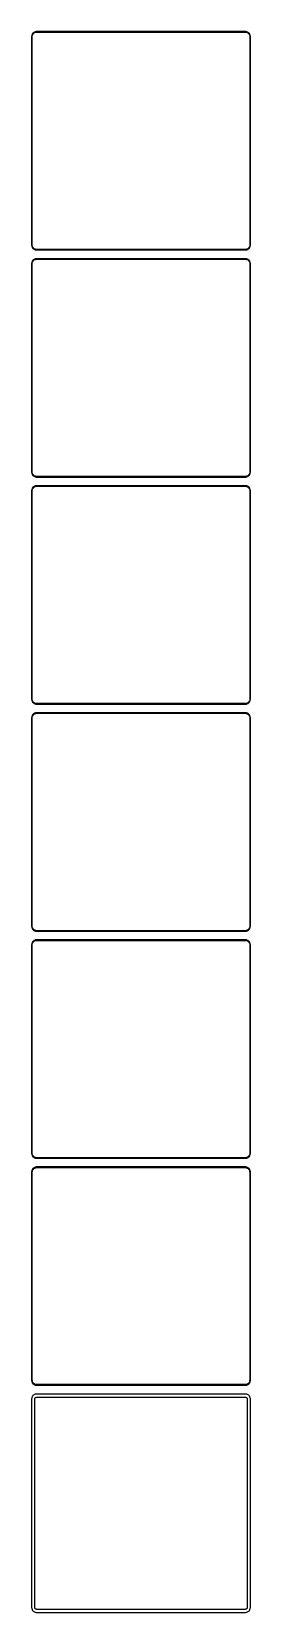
# Model space of a CAD drawing. Header units: metres. Extents: x -112 to 112, y 3398 to 6898.
# Drawn here: x -112 to 112, y 3398 to 5026 of the extents above; entities that cross this region are included whole.
import ezdxf

# ---------------------------------------------------------------- set-up
doc = ezdxf.new("R2010")
doc.units = ezdxf.units.M

msp = doc.modelspace()

# ---------------------------------------------------------------- linework, layer by layer
for p, q in [((-112.461, 5022.13), (-112.5, 5021.5)), ((-112.5, 5021.5), (-112.5, 4806.5)), ((-112.343, 5022.74), (-112.461, 5022.13)), ((-112.149, 5023.34), (-112.343, 5022.74)), ((-111.882, 5023.91), (-112.149, 5023.34)), ((-112, 5021.25), (-111.963, 5021.85)), ((-112, 4806.75), (-112, 5021.25)), ((-111.963, 5021.85), (-111.851, 5022.43)), ((-111.545, 5024.44), (-111.882, 5023.91)), ((-111.851, 5022.43), (-111.666, 5023)), ((-111.666, 5023), (-111.412, 5023.54)), ((-111.145, 5024.92), (-111.545, 5024.44)), ((-111.412, 5023.54), (-111.093, 5024.04)), ((-110.687, 5025.35), (-111.145, 5024.92)), ((-111.093, 5024.04), (-110.713, 5024.5)), ((-110.713, 5024.5), (-110.278, 5024.91)), ((-110.179, 5025.72), (-110.687, 5025.35)), ((-110.278, 5024.91), (-109.795, 5025.26)), ((-109.629, 5026.02), (-110.179, 5025.72)), ((-109.795, 5025.26), (-109.272, 5025.55)), ((-109.045, 5026.26), (-109.629, 5026.02)), ((-109.272, 5025.55), (-108.718, 5025.77)), ((-108.437, 5026.41), (-109.045, 5026.26)), ((-108.718, 5025.77), (-108.14, 5025.92)), ((-107.814, 5026.49), (-108.437, 5026.41)), ((-108.14, 5025.92), (-107.548, 5025.99)), ((107.814, 5026.49), (-107.814, 5026.49)), ((-107.548, 5025.99), (107.548, 5025.99)), ((107.548, 5025.99), (108.14, 5025.92)), ((108.437, 5026.41), (107.814, 5026.49)), ((108.14, 5025.92), (108.718, 5025.77)), ((109.045, 5026.26), (108.437, 5026.41)), ((108.718, 5025.77), (109.272, 5025.55)), ((109.629, 5026.02), (109.045, 5026.26)), ((109.272, 5025.55), (109.795, 5025.26)), ((110.179, 5025.72), (109.629, 5026.02)), ((109.795, 5025.26), (110.278, 5024.91)), ((110.687, 5025.35), (110.179, 5025.72)), ((110.278, 5024.91), (110.713, 5024.5)), ((111.145, 5024.92), (110.687, 5025.35)), ((110.713, 5024.5), (111.093, 5024.04)), ((111.093, 5024.04), (111.412, 5023.54)), ((111.545, 5024.44), (111.145, 5024.92)), ((111.412, 5023.54), (111.666, 5023)), ((111.882, 5023.91), (111.545, 5024.44)), ((111.666, 5023), (111.851, 5022.43)), ((111.851, 5022.43), (111.963, 5021.85)), ((112.149, 5023.34), (111.882, 5023.91)), ((111.963, 5021.85), (112, 5021.25)), ((112, 5021.25), (112, 4806.75)), ((112.343, 5022.74), (112.149, 5023.34)), ((112.461, 5022.13), (112.343, 5022.74)), ((112.5, 5021.5), (112.461, 5022.13)), ((112.5, 4806.5), (112.5, 5021.5)), ((-112.5, 4806.5), (-112.461, 4805.87)), ((-112.461, 4805.87), (-112.343, 4805.26)), ((-111.963, 4806.15), (-112, 4806.75)), ((-111.851, 4805.57), (-111.963, 4806.15)), ((-111.666, 4805), (-111.851, 4805.57)), ((111.851, 4805.57), (111.666, 4805)), ((111.963, 4806.15), (111.851, 4805.57)), ((112, 4806.75), (111.963, 4806.15)), ((112.343, 4805.26), (112.461, 4805.87)), ((112.461, 4805.87), (112.5, 4806.5)), ((-112.343, 4805.26), (-112.149, 4804.66)), ((-112.149, 4789.34), (-112.343, 4788.74)), ((-112.149, 4804.66), (-111.882, 4804.09)), ((-111.882, 4789.91), (-112.149, 4789.34)), ((-111.882, 4804.09), (-111.545, 4803.56)), ((-111.545, 4790.44), (-111.882, 4789.91)), ((-111.412, 4804.46), (-111.666, 4805)), ((-111.666, 4789), (-111.412, 4789.54)), ((-111.545, 4803.56), (-111.145, 4803.08)), ((-111.145, 4790.92), (-111.545, 4790.44)), ((-111.093, 4803.96), (-111.412, 4804.46)), ((-111.412, 4789.54), (-111.093, 4790.04)), ((-111.145, 4803.08), (-110.687, 4802.65)), ((-110.687, 4791.35), (-111.145, 4790.92)), ((-110.713, 4803.5), (-111.093, 4803.96)), ((-111.093, 4790.04), (-110.713, 4790.5)), ((-110.278, 4803.09), (-110.713, 4803.5)), ((-110.713, 4790.5), (-110.278, 4790.91)), ((-110.687, 4802.65), (-110.179, 4802.28)), ((-110.179, 4791.72), (-110.687, 4791.35)), ((-109.795, 4802.74), (-110.278, 4803.09)), ((-110.278, 4790.91), (-109.795, 4791.26)), ((-110.179, 4802.28), (-109.629, 4801.98)), ((-109.629, 4792.02), (-110.179, 4791.72)), ((-109.272, 4802.45), (-109.795, 4802.74)), ((-109.795, 4791.26), (-109.272, 4791.55)), ((-109.629, 4801.98), (-109.045, 4801.74)), ((-109.045, 4792.26), (-109.629, 4792.02)), ((-108.718, 4802.23), (-109.272, 4802.45)), ((-109.272, 4791.55), (-108.718, 4791.77)), ((-109.045, 4801.74), (-108.437, 4801.59)), ((-108.437, 4792.41), (-109.045, 4792.26)), ((-108.14, 4802.08), (-108.718, 4802.23)), ((-108.718, 4791.77), (-108.14, 4791.92)), ((-108.437, 4801.59), (-107.814, 4801.51)), ((-107.814, 4792.49), (-108.437, 4792.41)), ((-107.548, 4802.01), (-108.14, 4802.08)), ((-108.14, 4791.92), (-107.548, 4791.99)), ((-107.814, 4801.51), (107.814, 4801.51)), ((107.814, 4792.49), (-107.814, 4792.49)), ((107.548, 4802.01), (-107.548, 4802.01)), ((-107.548, 4791.99), (107.548, 4791.99)), ((108.14, 4802.08), (107.548, 4802.01)), ((107.548, 4791.99), (108.14, 4791.92)), ((107.814, 4801.51), (108.437, 4801.59)), ((108.437, 4792.41), (107.814, 4792.49)), ((108.718, 4802.23), (108.14, 4802.08)), ((108.14, 4791.92), (108.718, 4791.77)), ((108.437, 4801.59), (109.045, 4801.74)), ((109.045, 4792.26), (108.437, 4792.41)), ((109.272, 4802.45), (108.718, 4802.23)), ((108.718, 4791.77), (109.272, 4791.55)), ((109.045, 4801.74), (109.629, 4801.98)), ((109.629, 4792.02), (109.045, 4792.26)), ((109.795, 4802.74), (109.272, 4802.45)), ((109.272, 4791.55), (109.795, 4791.26)), ((109.629, 4801.98), (110.179, 4802.28)), ((110.179, 4791.72), (109.629, 4792.02)), ((110.278, 4803.09), (109.795, 4802.74)), ((109.795, 4791.26), (110.278, 4790.91)), ((110.179, 4802.28), (110.687, 4802.65)), ((110.687, 4791.35), (110.179, 4791.72)), ((110.713, 4803.5), (110.278, 4803.09)), ((110.278, 4790.91), (110.713, 4790.5)), ((110.687, 4802.65), (111.145, 4803.08)), ((111.145, 4790.92), (110.687, 4791.35)), ((111.093, 4803.96), (110.713, 4803.5)), ((110.713, 4790.5), (111.093, 4790.04)), ((111.412, 4804.46), (111.093, 4803.96)), ((111.093, 4790.04), (111.412, 4789.54)), ((111.145, 4803.08), (111.545, 4803.56)), ((111.545, 4790.44), (111.145, 4790.92)), ((111.666, 4805), (111.412, 4804.46)), ((111.412, 4789.54), (111.666, 4789)), ((111.545, 4803.56), (111.882, 4804.09)), ((111.882, 4789.91), (111.545, 4790.44)), ((111.882, 4804.09), (112.149, 4804.66)), ((112.149, 4789.34), (111.882, 4789.91)), ((112.149, 4804.66), (112.343, 4805.26)), ((112.343, 4788.74), (112.149, 4789.34)), ((-112.461, 4788.13), (-112.5, 4787.5)), ((-112.5, 4787.5), (-112.5, 4572.5)), ((-112.343, 4788.74), (-112.461, 4788.13)), ((-112, 4787.25), (-111.963, 4787.85)), ((-112, 4572.75), (-112, 4787.25)), ((-111.963, 4787.85), (-111.851, 4788.43)), ((-111.851, 4788.43), (-111.666, 4789)), ((111.666, 4789), (111.851, 4788.43)), ((111.851, 4788.43), (111.963, 4787.85)), ((111.963, 4787.85), (112, 4787.25)), ((112, 4787.25), (112, 4572.75)), ((112.461, 4788.13), (112.343, 4788.74)), ((112.5, 4787.5), (112.461, 4788.13)), ((112.5, 4572.5), (112.5, 4787.5)), ((-112.5, 4572.5), (-112.461, 4571.87)), ((-112.461, 4571.87), (-112.343, 4571.26)), ((-112.343, 4571.26), (-112.149, 4570.66)), ((-112.149, 4570.66), (-111.882, 4570.09)), ((-111.963, 4572.15), (-112, 4572.75)), ((-111.851, 4571.57), (-111.963, 4572.15)), ((-111.882, 4570.09), (-111.545, 4569.56)), ((-111.666, 4571), (-111.851, 4571.57)), ((-111.412, 4570.46), (-111.666, 4571)), ((-111.545, 4569.56), (-111.145, 4569.08)), ((-111.093, 4569.96), (-111.412, 4570.46)), ((-111.145, 4569.08), (-110.687, 4568.65)), ((-110.713, 4569.5), (-111.093, 4569.96)), ((-110.278, 4569.09), (-110.713, 4569.5)), ((-110.687, 4568.65), (-110.179, 4568.28)), ((-109.795, 4568.74), (-110.278, 4569.09)), ((-110.179, 4568.28), (-109.629, 4567.98)), ((-109.272, 4568.45), (-109.795, 4568.74)), ((-109.629, 4567.98), (-109.045, 4567.74)), ((-108.718, 4568.23), (-109.272, 4568.45)), ((-109.045, 4567.74), (-108.437, 4567.59)), ((-108.14, 4568.08), (-108.718, 4568.23)), ((-108.437, 4567.59), (-107.814, 4567.51)), ((-107.548, 4568.01), (-108.14, 4568.08)), ((-107.814, 4567.51), (107.814, 4567.51)), ((107.548, 4568.01), (-107.548, 4568.01)), ((108.14, 4568.08), (107.548, 4568.01)), ((107.814, 4567.51), (108.437, 4567.59)), ((108.718, 4568.23), (108.14, 4568.08)), ((108.437, 4567.59), (109.045, 4567.74)), ((109.272, 4568.45), (108.718, 4568.23)), ((109.045, 4567.74), (109.629, 4567.98)), ((109.795, 4568.74), (109.272, 4568.45)), ((109.629, 4567.98), (110.179, 4568.28)), ((110.278, 4569.09), (109.795, 4568.74)), ((110.179, 4568.28), (110.687, 4568.65)), ((110.713, 4569.5), (110.278, 4569.09)), ((110.687, 4568.65), (111.145, 4569.08)), ((111.093, 4569.96), (110.713, 4569.5)), ((111.412, 4570.46), (111.093, 4569.96)), ((111.145, 4569.08), (111.545, 4569.56)), ((111.666, 4571), (111.412, 4570.46)), ((111.545, 4569.56), (111.882, 4570.09)), ((111.851, 4571.57), (111.666, 4571)), ((111.963, 4572.15), (111.851, 4571.57)), ((111.882, 4570.09), (112.149, 4570.66)), ((112, 4572.75), (111.963, 4572.15)), ((112.149, 4570.66), (112.343, 4571.26)), ((112.343, 4571.26), (112.461, 4571.87)), ((112.461, 4571.87), (112.5, 4572.5)), ((-112.461, 4554.13), (-112.5, 4553.5)), ((-112.5, 4553.5), (-112.5, 4338.5)), ((-112.343, 4554.74), (-112.461, 4554.13)), ((-112.149, 4555.34), (-112.343, 4554.74)), ((-111.882, 4555.91), (-112.149, 4555.34)), ((-112, 4553.25), (-111.963, 4553.85)), ((-112, 4338.75), (-112, 4553.25)), ((-111.963, 4553.85), (-111.851, 4554.43)), ((-111.545, 4556.44), (-111.882, 4555.91)), ((-111.851, 4554.43), (-111.666, 4555)), ((-111.666, 4555), (-111.412, 4555.54)), ((-111.145, 4556.92), (-111.545, 4556.44)), ((-111.412, 4555.54), (-111.093, 4556.04)), ((-110.687, 4557.35), (-111.145, 4556.92)), ((-111.093, 4556.04), (-110.713, 4556.5)), ((-110.713, 4556.5), (-110.278, 4556.91)), ((-110.179, 4557.72), (-110.687, 4557.35)), ((-110.278, 4556.91), (-109.795, 4557.26)), ((-109.629, 4558.02), (-110.179, 4557.72)), ((-109.795, 4557.26), (-109.272, 4557.55)), ((-109.045, 4558.26), (-109.629, 4558.02)), ((-109.272, 4557.55), (-108.718, 4557.77)), ((-108.437, 4558.41), (-109.045, 4558.26)), ((-108.718, 4557.77), (-108.14, 4557.92)), ((-107.814, 4558.49), (-108.437, 4558.41)), ((-108.14, 4557.92), (-107.548, 4557.99)), ((107.814, 4558.49), (-107.814, 4558.49)), ((-107.548, 4557.99), (107.548, 4557.99)), ((107.548, 4557.99), (108.14, 4557.92)), ((108.437, 4558.41), (107.814, 4558.49)), ((108.14, 4557.92), (108.718, 4557.77)), ((109.045, 4558.26), (108.437, 4558.41)), ((108.718, 4557.77), (109.272, 4557.55)), ((109.629, 4558.02), (109.045, 4558.26)), ((109.272, 4557.55), (109.795, 4557.26)), ((110.179, 4557.72), (109.629, 4558.02)), ((109.795, 4557.26), (110.278, 4556.91)), ((110.687, 4557.35), (110.179, 4557.72)), ((110.278, 4556.91), (110.713, 4556.5)), ((111.145, 4556.92), (110.687, 4557.35)), ((110.713, 4556.5), (111.093, 4556.04)), ((111.093, 4556.04), (111.412, 4555.54)), ((111.545, 4556.44), (111.145, 4556.92)), ((111.412, 4555.54), (111.666, 4555)), ((111.882, 4555.91), (111.545, 4556.44)), ((111.666, 4555), (111.851, 4554.43)), ((111.851, 4554.43), (111.963, 4553.85)), ((112.149, 4555.34), (111.882, 4555.91)), ((111.963, 4553.85), (112, 4553.25)), ((112, 4553.25), (112, 4338.75)), ((112.343, 4554.74), (112.149, 4555.34)), ((112.461, 4554.13), (112.343, 4554.74)), ((112.5, 4553.5), (112.461, 4554.13)), ((112.5, 4338.5), (112.5, 4553.5)), ((-112.5, 4338.5), (-112.461, 4337.87)), ((-112.461, 4337.87), (-112.343, 4337.26)), ((-112.343, 4337.26), (-112.149, 4336.66)), ((-112.149, 4336.66), (-111.882, 4336.09)), ((-111.963, 4338.15), (-112, 4338.75)), ((-111.851, 4337.57), (-111.963, 4338.15)), ((-111.882, 4336.09), (-111.545, 4335.56)), ((-111.666, 4337), (-111.851, 4337.57)), ((-111.412, 4336.46), (-111.666, 4337)), ((-111.545, 4335.56), (-111.145, 4335.08)), ((-111.093, 4335.96), (-111.412, 4336.46)), ((-111.145, 4335.08), (-110.687, 4334.65)), ((-110.713, 4335.5), (-111.093, 4335.96)), ((-110.278, 4335.09), (-110.713, 4335.5)), ((-110.687, 4334.65), (-110.179, 4334.28)), ((-109.795, 4334.74), (-110.278, 4335.09)), ((-110.179, 4334.28), (-109.629, 4333.98)), ((-109.272, 4334.45), (-109.795, 4334.74)), ((-109.629, 4333.98), (-109.045, 4333.74)), ((-108.718, 4334.23), (-109.272, 4334.45)), ((-109.045, 4333.74), (-108.437, 4333.59)), ((-108.14, 4334.08), (-108.718, 4334.23)), ((-108.437, 4333.59), (-107.814, 4333.51)), ((-107.548, 4334.01), (-108.14, 4334.08)), ((-107.814, 4333.51), (107.814, 4333.51)), ((107.548, 4334.01), (-107.548, 4334.01)), ((108.14, 4334.08), (107.548, 4334.01)), ((107.814, 4333.51), (108.437, 4333.59)), ((108.718, 4334.23), (108.14, 4334.08)), ((108.437, 4333.59), (109.045, 4333.74)), ((109.272, 4334.45), (108.718, 4334.23)), ((109.045, 4333.74), (109.629, 4333.98)), ((109.795, 4334.74), (109.272, 4334.45)), ((109.629, 4333.98), (110.179, 4334.28)), ((110.278, 4335.09), (109.795, 4334.74)), ((110.179, 4334.28), (110.687, 4334.65)), ((110.713, 4335.5), (110.278, 4335.09)), ((110.687, 4334.65), (111.145, 4335.08)), ((111.093, 4335.96), (110.713, 4335.5)), ((111.412, 4336.46), (111.093, 4335.96)), ((111.145, 4335.08), (111.545, 4335.56)), ((111.666, 4337), (111.412, 4336.46)), ((111.545, 4335.56), (111.882, 4336.09)), ((111.851, 4337.57), (111.666, 4337)), ((111.963, 4338.15), (111.851, 4337.57)), ((111.882, 4336.09), (112.149, 4336.66)), ((112, 4338.75), (111.963, 4338.15)), ((112.149, 4336.66), (112.343, 4337.26)), ((112.343, 4337.26), (112.461, 4337.87)), ((112.461, 4337.87), (112.5, 4338.5)), ((-112.461, 4320.13), (-112.5, 4319.5)), ((-112.5, 4319.5), (-112.5, 4104.5)), ((-112.343, 4320.74), (-112.461, 4320.13)), ((-112.149, 4321.34), (-112.343, 4320.74)), ((-111.882, 4321.91), (-112.149, 4321.34)), ((-112, 4319.25), (-111.963, 4319.85)), ((-112, 4104.75), (-112, 4319.25)), ((-111.963, 4319.85), (-111.851, 4320.43)), ((-111.545, 4322.44), (-111.882, 4321.91)), ((-111.851, 4320.43), (-111.666, 4321)), ((-111.666, 4321), (-111.412, 4321.54)), ((-111.145, 4322.92), (-111.545, 4322.44)), ((-111.412, 4321.54), (-111.093, 4322.04)), ((-110.687, 4323.35), (-111.145, 4322.92)), ((-111.093, 4322.04), (-110.713, 4322.5)), ((-110.713, 4322.5), (-110.278, 4322.91)), ((-110.179, 4323.72), (-110.687, 4323.35)), ((-110.278, 4322.91), (-109.795, 4323.26)), ((-109.629, 4324.02), (-110.179, 4323.72)), ((-109.795, 4323.26), (-109.272, 4323.55)), ((-109.045, 4324.26), (-109.629, 4324.02)), ((-109.272, 4323.55), (-108.718, 4323.77)), ((-108.437, 4324.41), (-109.045, 4324.26)), ((-108.718, 4323.77), (-108.14, 4323.92)), ((-107.814, 4324.49), (-108.437, 4324.41)), ((-108.14, 4323.92), (-107.548, 4323.99)), ((107.814, 4324.49), (-107.814, 4324.49)), ((-107.548, 4323.99), (107.548, 4323.99)), ((107.548, 4323.99), (108.14, 4323.92)), ((108.437, 4324.41), (107.814, 4324.49)), ((108.14, 4323.92), (108.718, 4323.77)), ((109.045, 4324.26), (108.437, 4324.41)), ((108.718, 4323.77), (109.272, 4323.55)), ((109.629, 4324.02), (109.045, 4324.26)), ((109.272, 4323.55), (109.795, 4323.26)), ((110.179, 4323.72), (109.629, 4324.02)), ((109.795, 4323.26), (110.278, 4322.91)), ((110.687, 4323.35), (110.179, 4323.72)), ((110.278, 4322.91), (110.713, 4322.5)), ((111.145, 4322.92), (110.687, 4323.35)), ((110.713, 4322.5), (111.093, 4322.04)), ((111.093, 4322.04), (111.412, 4321.54)), ((111.545, 4322.44), (111.145, 4322.92)), ((111.412, 4321.54), (111.666, 4321)), ((111.882, 4321.91), (111.545, 4322.44)), ((111.666, 4321), (111.851, 4320.43)), ((111.851, 4320.43), (111.963, 4319.85)), ((112.149, 4321.34), (111.882, 4321.91)), ((111.963, 4319.85), (112, 4319.25)), ((112, 4319.25), (112, 4104.75)), ((112.343, 4320.74), (112.149, 4321.34)), ((112.461, 4320.13), (112.343, 4320.74)), ((112.5, 4319.5), (112.461, 4320.13)), ((112.5, 4104.5), (112.5, 4319.5)), ((-112.5, 4104.5), (-112.461, 4103.87)), ((-112.461, 4103.87), (-112.343, 4103.26)), ((-112.343, 4103.26), (-112.149, 4102.66)), ((-112.149, 4102.66), (-111.882, 4102.09)), ((-111.963, 4104.15), (-112, 4104.75)), ((-111.851, 4103.57), (-111.963, 4104.15)), ((-111.882, 4102.09), (-111.545, 4101.56)), ((-111.666, 4103), (-111.851, 4103.57)), ((-111.412, 4102.46), (-111.666, 4103)), ((-111.545, 4101.56), (-111.145, 4101.08)), ((-111.145, 4088.92), (-111.545, 4088.44)), ((-111.093, 4101.96), (-111.412, 4102.46)), ((-111.145, 4101.08), (-110.687, 4100.65)), ((-110.687, 4089.35), (-111.145, 4088.92)), ((-110.713, 4101.5), (-111.093, 4101.96)), ((-110.278, 4101.09), (-110.713, 4101.5)), ((-110.713, 4088.5), (-110.278, 4088.91)), ((-110.687, 4100.65), (-110.179, 4100.28)), ((-110.179, 4089.72), (-110.687, 4089.35)), ((-109.795, 4100.74), (-110.278, 4101.09)), ((-110.278, 4088.91), (-109.795, 4089.26)), ((-110.179, 4100.28), (-109.629, 4099.98)), ((-109.629, 4090.02), (-110.179, 4089.72)), ((-109.272, 4100.45), (-109.795, 4100.74)), ((-109.795, 4089.26), (-109.272, 4089.55)), ((-109.629, 4099.98), (-109.045, 4099.74)), ((-109.045, 4090.26), (-109.629, 4090.02)), ((-108.718, 4100.23), (-109.272, 4100.45)), ((-109.272, 4089.55), (-108.718, 4089.77)), ((-109.045, 4099.74), (-108.437, 4099.59)), ((-108.437, 4090.41), (-109.045, 4090.26)), ((-108.14, 4100.08), (-108.718, 4100.23)), ((-108.718, 4089.77), (-108.14, 4089.92)), ((-108.437, 4099.59), (-107.814, 4099.51)), ((-107.814, 4090.49), (-108.437, 4090.41)), ((-107.548, 4100.01), (-108.14, 4100.08)), ((-108.14, 4089.92), (-107.548, 4089.99)), ((-107.814, 4099.51), (107.814, 4099.51)), ((107.814, 4090.49), (-107.814, 4090.49)), ((107.548, 4100.01), (-107.548, 4100.01)), ((-107.548, 4089.99), (107.548, 4089.99)), ((108.14, 4100.08), (107.548, 4100.01)), ((107.548, 4089.99), (108.14, 4089.92)), ((107.814, 4099.51), (108.437, 4099.59)), ((108.437, 4090.41), (107.814, 4090.49)), ((108.718, 4100.23), (108.14, 4100.08)), ((108.14, 4089.92), (108.718, 4089.77)), ((108.437, 4099.59), (109.045, 4099.74)), ((109.045, 4090.26), (108.437, 4090.41)), ((109.272, 4100.45), (108.718, 4100.23)), ((108.718, 4089.77), (109.272, 4089.55)), ((109.045, 4099.74), (109.629, 4099.98)), ((109.629, 4090.02), (109.045, 4090.26)), ((109.795, 4100.74), (109.272, 4100.45)), ((109.272, 4089.55), (109.795, 4089.26)), ((109.629, 4099.98), (110.179, 4100.28)), ((110.179, 4089.72), (109.629, 4090.02)), ((110.278, 4101.09), (109.795, 4100.74)), ((109.795, 4089.26), (110.278, 4088.91)), ((110.179, 4100.28), (110.687, 4100.65)), ((110.687, 4089.35), (110.179, 4089.72)), ((110.713, 4101.5), (110.278, 4101.09)), ((110.278, 4088.91), (110.713, 4088.5)), ((110.687, 4100.65), (111.145, 4101.08)), ((111.145, 4088.92), (110.687, 4089.35)), ((111.093, 4101.96), (110.713, 4101.5)), ((111.412, 4102.46), (111.093, 4101.96)), ((111.145, 4101.08), (111.545, 4101.56)), ((111.545, 4088.44), (111.145, 4088.92)), ((111.666, 4103), (111.412, 4102.46)), ((111.545, 4101.56), (111.882, 4102.09)), ((111.851, 4103.57), (111.666, 4103)), ((111.963, 4104.15), (111.851, 4103.57)), ((111.882, 4102.09), (112.149, 4102.66)), ((112, 4104.75), (111.963, 4104.15)), ((112.149, 4102.66), (112.343, 4103.26)), ((112.343, 4103.26), (112.461, 4103.87)), ((112.461, 4103.87), (112.5, 4104.5)), ((-112.461, 4086.13), (-112.5, 4085.5)), ((-112.5, 4085.5), (-112.5, 3870.5)), ((-112.343, 4086.74), (-112.461, 4086.13)), ((-112.149, 4087.34), (-112.343, 4086.74)), ((-111.882, 4087.91), (-112.149, 4087.34)), ((-112, 4085.25), (-111.963, 4085.85)), ((-112, 3870.75), (-112, 4085.25)), ((-111.963, 4085.85), (-111.851, 4086.43)), ((-111.545, 4088.44), (-111.882, 4087.91)), ((-111.851, 4086.43), (-111.666, 4087)), ((-111.666, 4087), (-111.412, 4087.54)), ((-111.412, 4087.54), (-111.093, 4088.04)), ((-111.093, 4088.04), (-110.713, 4088.5)), ((110.713, 4088.5), (111.093, 4088.04)), ((111.093, 4088.04), (111.412, 4087.54)), ((111.412, 4087.54), (111.666, 4087)), ((111.882, 4087.91), (111.545, 4088.44)), ((111.666, 4087), (111.851, 4086.43)), ((111.851, 4086.43), (111.963, 4085.85)), ((112.149, 4087.34), (111.882, 4087.91)), ((111.963, 4085.85), (112, 4085.25)), ((112, 4085.25), (112, 3870.75)), ((112.343, 4086.74), (112.149, 4087.34)), ((112.461, 4086.13), (112.343, 4086.74)), ((112.5, 4085.5), (112.461, 4086.13)), ((112.5, 3870.5), (112.5, 4085.5)), ((-112.5, 3870.5), (-112.461, 3869.87)), ((-112.461, 3869.87), (-112.343, 3869.26)), ((-112.343, 3869.26), (-112.149, 3868.66)), ((-112.149, 3868.66), (-111.882, 3868.09)), ((-111.963, 3870.15), (-112, 3870.75)), ((-111.851, 3869.57), (-111.963, 3870.15)), ((-111.882, 3868.09), (-111.545, 3867.56)), ((-111.666, 3869), (-111.851, 3869.57)), ((-111.412, 3868.46), (-111.666, 3869)), ((-111.545, 3867.56), (-111.145, 3867.08)), ((-111.093, 3867.96), (-111.412, 3868.46)), ((-111.145, 3867.08), (-110.687, 3866.65)), ((-110.713, 3867.5), (-111.093, 3867.96)), ((-110.278, 3867.09), (-110.713, 3867.5)), ((-110.687, 3866.65), (-110.179, 3866.28)), ((-109.795, 3866.74), (-110.278, 3867.09)), ((-110.179, 3866.28), (-109.629, 3865.98)), ((-109.272, 3866.45), (-109.795, 3866.74)), ((-109.629, 3865.98), (-109.045, 3865.74)), ((-108.718, 3866.23), (-109.272, 3866.45)), ((-109.045, 3865.74), (-108.437, 3865.59)), ((-108.14, 3866.08), (-108.718, 3866.23)), ((-108.437, 3865.59), (-107.814, 3865.51)), ((-107.548, 3866.01), (-108.14, 3866.08)), ((-107.814, 3865.51), (107.814, 3865.51)), ((107.548, 3866.01), (-107.548, 3866.01)), ((108.14, 3866.08), (107.548, 3866.01)), ((107.814, 3865.51), (108.437, 3865.59)), ((108.718, 3866.23), (108.14, 3866.08)), ((108.437, 3865.59), (109.045, 3865.74)), ((109.272, 3866.45), (108.718, 3866.23)), ((109.045, 3865.74), (109.629, 3865.98)), ((109.795, 3866.74), (109.272, 3866.45)), ((109.629, 3865.98), (110.179, 3866.28)), ((110.278, 3867.09), (109.795, 3866.74)), ((110.179, 3866.28), (110.687, 3866.65)), ((110.713, 3867.5), (110.278, 3867.09)), ((110.687, 3866.65), (111.145, 3867.08)), ((111.093, 3867.96), (110.713, 3867.5)), ((111.412, 3868.46), (111.093, 3867.96)), ((111.145, 3867.08), (111.545, 3867.56)), ((111.666, 3869), (111.412, 3868.46)), ((111.545, 3867.56), (111.882, 3868.09)), ((111.851, 3869.57), (111.666, 3869)), ((111.963, 3870.15), (111.851, 3869.57)), ((111.882, 3868.09), (112.149, 3868.66)), ((112, 3870.75), (111.963, 3870.15)), ((112.149, 3868.66), (112.343, 3869.26)), ((112.343, 3869.26), (112.461, 3869.87)), ((112.461, 3869.87), (112.5, 3870.5)), ((-112.461, 3852.13), (-112.5, 3851.5)), ((-112.5, 3851.5), (-112.5, 3636.5)), ((-112.343, 3852.74), (-112.461, 3852.13)), ((-112.149, 3853.34), (-112.343, 3852.74)), ((-111.882, 3853.91), (-112.149, 3853.34)), ((-111.545, 3854.44), (-111.882, 3853.91)), ((-111.828, 3851.25), (-111.792, 3851.82)), ((-111.828, 3636.75), (-111.828, 3851.25)), ((-111.792, 3851.82), (-111.685, 3852.39)), ((-111.685, 3852.39), (-111.507, 3852.94)), ((-111.145, 3854.92), (-111.545, 3854.44)), ((-111.507, 3852.94), (-111.262, 3853.46)), ((-111.262, 3853.46), (-110.954, 3853.94)), ((-110.687, 3855.35), (-111.145, 3854.92)), ((-110.954, 3853.94), (-110.588, 3854.38)), ((-110.179, 3855.72), (-110.687, 3855.35)), ((-110.588, 3854.38), (-110.168, 3854.78)), ((-109.629, 3856.02), (-110.179, 3855.72)), ((-110.168, 3854.78), (-109.703, 3855.12)), ((-109.703, 3855.12), (-109.199, 3855.39)), ((-109.045, 3856.26), (-109.629, 3856.02)), ((-109.199, 3855.39), (-108.665, 3855.6)), ((-108.437, 3856.41), (-109.045, 3856.26)), ((-108.665, 3855.6), (-108.108, 3855.75)), ((-107.814, 3856.49), (-108.437, 3856.41)), ((-108.108, 3855.75), (-107.537, 3855.82)), ((107.814, 3856.49), (-107.814, 3856.49)), ((-107.537, 3855.82), (107.537, 3855.82)), ((107.537, 3855.82), (108.108, 3855.75)), ((108.437, 3856.41), (107.814, 3856.49)), ((108.108, 3855.75), (108.665, 3855.6)), ((109.045, 3856.26), (108.437, 3856.41)), ((108.665, 3855.6), (109.199, 3855.39)), ((109.629, 3856.02), (109.045, 3856.26)), ((109.199, 3855.39), (109.703, 3855.12)), ((110.179, 3855.72), (109.629, 3856.02)), ((109.703, 3855.12), (110.168, 3854.78)), ((110.168, 3854.78), (110.588, 3854.38)), ((110.687, 3855.35), (110.179, 3855.72)), ((110.588, 3854.38), (110.954, 3853.94)), ((111.145, 3854.92), (110.687, 3855.35)), ((110.954, 3853.94), (111.262, 3853.46)), ((111.545, 3854.44), (111.145, 3854.92)), ((111.262, 3853.46), (111.507, 3852.94)), ((111.507, 3852.94), (111.685, 3852.39)), ((111.882, 3853.91), (111.545, 3854.44)), ((111.685, 3852.39), (111.792, 3851.82)), ((111.792, 3851.82), (111.828, 3851.25)), ((111.828, 3851.25), (111.828, 3636.75)), ((112.149, 3853.34), (111.882, 3853.91)), ((112.343, 3852.74), (112.149, 3853.34)), ((112.461, 3852.13), (112.343, 3852.74)), ((112.5, 3851.5), (112.461, 3852.13)), ((112.5, 3636.5), (112.5, 3851.5)), ((-112.5, 3636.5), (-112.461, 3635.87)), ((-112.461, 3635.87), (-112.343, 3635.26)), ((-112.343, 3635.26), (-112.149, 3634.66)), ((-112.149, 3634.66), (-111.882, 3634.09)), ((-111.882, 3634.09), (-111.545, 3633.56)), ((-111.792, 3636.18), (-111.828, 3636.75)), ((-111.685, 3635.61), (-111.792, 3636.18)), ((-111.507, 3635.06), (-111.685, 3635.61)), ((-111.545, 3633.56), (-111.145, 3633.08)), ((-111.262, 3634.54), (-111.507, 3635.06)), ((-110.954, 3634.06), (-111.262, 3634.54)), ((-111.145, 3633.08), (-110.687, 3632.65)), ((-110.588, 3633.62), (-110.954, 3634.06)), ((-110.687, 3632.65), (-110.179, 3632.28)), ((-110.168, 3633.22), (-110.588, 3633.62)), ((-109.703, 3632.88), (-110.168, 3633.22)), ((-109.199, 3632.61), (-109.703, 3632.88)), ((109.703, 3632.88), (109.199, 3632.61)), ((110.168, 3633.22), (109.703, 3632.88)), ((110.588, 3633.62), (110.168, 3633.22)), ((110.179, 3632.28), (110.687, 3632.65)), ((110.954, 3634.06), (110.588, 3633.62)), ((110.687, 3632.65), (111.145, 3633.08)), ((111.262, 3634.54), (110.954, 3634.06)), ((111.145, 3633.08), (111.545, 3633.56)), ((111.507, 3635.06), (111.262, 3634.54)), ((111.685, 3635.61), (111.507, 3635.06)), ((111.545, 3633.56), (111.882, 3634.09)), ((111.792, 3636.18), (111.685, 3635.61)), ((111.828, 3636.75), (111.792, 3636.18)), ((111.882, 3634.09), (112.149, 3634.66)), ((112.149, 3634.66), (112.343, 3635.26)), ((112.343, 3635.26), (112.461, 3635.87)), ((112.461, 3635.87), (112.5, 3636.5)), ((-112.461, 3618.13), (-112.5, 3617.5)), ((-112.5, 3617.5), (-112.5, 3402.5)), ((-112.343, 3618.74), (-112.461, 3618.13)), ((-112.149, 3619.34), (-112.343, 3618.74)), ((-111.882, 3619.91), (-112.149, 3619.34)), ((-111.545, 3620.44), (-111.882, 3619.91)), ((-111.145, 3620.92), (-111.545, 3620.44)), ((-110.687, 3621.35), (-111.145, 3620.92)), ((-110.179, 3621.72), (-110.687, 3621.35)), ((-110.179, 3632.28), (-109.629, 3631.98)), ((-109.629, 3622.02), (-110.179, 3621.72)), ((-109.629, 3631.98), (-109.045, 3631.74)), ((-109.045, 3622.26), (-109.629, 3622.02)), ((-109.36, 3617.25), (-109.343, 3617.51)), ((-109.36, 3402.75), (-109.36, 3617.25)), ((-109.343, 3617.51), (-109.293, 3617.77)), ((-109.293, 3617.77), (-109.211, 3618.03)), ((-109.211, 3618.03), (-109.099, 3618.27)), ((-108.665, 3632.4), (-109.199, 3632.61)), ((-109.099, 3618.27), (-108.957, 3618.49)), ((-109.045, 3631.74), (-108.437, 3631.59)), ((-108.437, 3622.41), (-109.045, 3622.26)), ((-108.957, 3618.49), (-108.788, 3618.69)), ((-108.788, 3618.69), (-108.595, 3618.88)), ((-108.108, 3632.25), (-108.665, 3632.4)), ((-108.595, 3618.88), (-108.38, 3619.03)), ((-108.437, 3631.59), (-107.814, 3631.51)), ((-107.814, 3622.49), (-108.437, 3622.41)), ((-108.38, 3619.03), (-108.148, 3619.16)), ((-108.148, 3619.16), (-107.902, 3619.26)), ((-107.537, 3632.18), (-108.108, 3632.25)), ((-107.902, 3619.26), (-107.645, 3619.32)), ((-107.814, 3631.51), (107.814, 3631.51)), ((107.814, 3622.49), (-107.814, 3622.49)), ((-107.645, 3619.32), (-107.382, 3619.36)), ((107.537, 3632.18), (-107.537, 3632.18)), ((-107.382, 3619.36), (107.382, 3619.36)), ((107.382, 3619.36), (107.645, 3619.32)), ((108.108, 3632.25), (107.537, 3632.18)), ((107.645, 3619.32), (107.902, 3619.26)), ((107.814, 3631.51), (108.437, 3631.59)), ((108.437, 3622.41), (107.814, 3622.49)), ((107.902, 3619.26), (108.148, 3619.16)), ((108.665, 3632.4), (108.108, 3632.25)), ((108.148, 3619.16), (108.38, 3619.03)), ((108.38, 3619.03), (108.595, 3618.88)), ((108.437, 3631.59), (109.045, 3631.74)), ((109.045, 3622.26), (108.437, 3622.41)), ((108.595, 3618.88), (108.788, 3618.69)), ((109.199, 3632.61), (108.665, 3632.4)), ((108.788, 3618.69), (108.957, 3618.49)), ((108.957, 3618.49), (109.099, 3618.27)), ((109.045, 3631.74), (109.629, 3631.98)), ((109.629, 3622.02), (109.045, 3622.26)), ((109.099, 3618.27), (109.211, 3618.03)), ((109.211, 3618.03), (109.293, 3617.77)), ((109.293, 3617.77), (109.343, 3617.51)), ((109.343, 3617.51), (109.36, 3617.25)), ((109.36, 3617.25), (109.36, 3402.75)), ((109.629, 3631.98), (110.179, 3632.28)), ((110.179, 3621.72), (109.629, 3622.02)), ((110.687, 3621.35), (110.179, 3621.72)), ((111.145, 3620.92), (110.687, 3621.35)), ((111.545, 3620.44), (111.145, 3620.92)), ((111.882, 3619.91), (111.545, 3620.44)), ((112.149, 3619.34), (111.882, 3619.91)), ((112.343, 3618.74), (112.149, 3619.34)), ((112.461, 3618.13), (112.343, 3618.74)), ((112.5, 3617.5), (112.461, 3618.13)), ((112.5, 3402.5), (112.5, 3617.5)), ((-112.5, 3402.5), (-112.461, 3401.87)), ((-112.461, 3401.87), (-112.343, 3401.26)), ((-112.343, 3401.26), (-112.149, 3400.66)), ((-112.149, 3400.66), (-111.882, 3400.09)), ((-111.882, 3400.09), (-111.545, 3399.56)), ((-111.545, 3399.56), (-111.145, 3399.08)), ((-111.145, 3399.08), (-110.687, 3398.65)), ((-110.687, 3398.65), (-110.179, 3398.28)), ((-110.179, 3398.28), (-109.629, 3397.98)), ((-109.629, 3397.98), (-109.045, 3397.74)), ((-109.343, 3402.49), (-109.36, 3402.75)), ((-109.293, 3402.23), (-109.343, 3402.49)), ((-109.211, 3401.97), (-109.293, 3402.23)), ((-109.099, 3401.73), (-109.211, 3401.97)), ((-108.957, 3401.51), (-109.099, 3401.73)), ((-109.045, 3397.74), (-108.437, 3397.59)), ((-108.788, 3401.31), (-108.957, 3401.51)), ((-108.595, 3401.12), (-108.788, 3401.31)), ((-108.38, 3400.97), (-108.595, 3401.12)), ((-108.437, 3397.59), (-107.814, 3397.51)), ((-108.148, 3400.84), (-108.38, 3400.97)), ((-107.902, 3400.74), (-108.148, 3400.84)), ((-107.645, 3400.68), (-107.902, 3400.74)), ((-107.814, 3397.51), (107.814, 3397.51)), ((-107.382, 3400.64), (-107.645, 3400.68)), ((107.382, 3400.64), (-107.382, 3400.64)), ((107.645, 3400.68), (107.382, 3400.64)), ((107.902, 3400.74), (107.645, 3400.68)), ((107.814, 3397.51), (108.437, 3397.59)), ((108.148, 3400.84), (107.902, 3400.74)), ((108.38, 3400.97), (108.148, 3400.84)), ((108.595, 3401.12), (108.38, 3400.97)), ((108.437, 3397.59), (109.045, 3397.74)), ((108.788, 3401.31), (108.595, 3401.12)), ((108.957, 3401.51), (108.788, 3401.31)), ((109.099, 3401.73), (108.957, 3401.51)), ((109.045, 3397.74), (109.629, 3397.98)), ((109.211, 3401.97), (109.099, 3401.73)), ((109.293, 3402.23), (109.211, 3401.97)), ((109.343, 3402.49), (109.293, 3402.23)), ((109.36, 3402.75), (109.343, 3402.49)), ((109.629, 3397.98), (110.179, 3398.28)), ((110.179, 3398.28), (110.687, 3398.65)), ((110.687, 3398.65), (111.145, 3399.08)), ((111.145, 3399.08), (111.545, 3399.56)), ((111.545, 3399.56), (111.882, 3400.09)), ((111.882, 3400.09), (112.149, 3400.66)), ((112.149, 3400.66), (112.343, 3401.26)), ((112.343, 3401.26), (112.461, 3401.87)), ((112.461, 3401.87), (112.5, 3402.5))]:
    msp.add_line(p, q)

doc.saveas('drawing.dxf')
